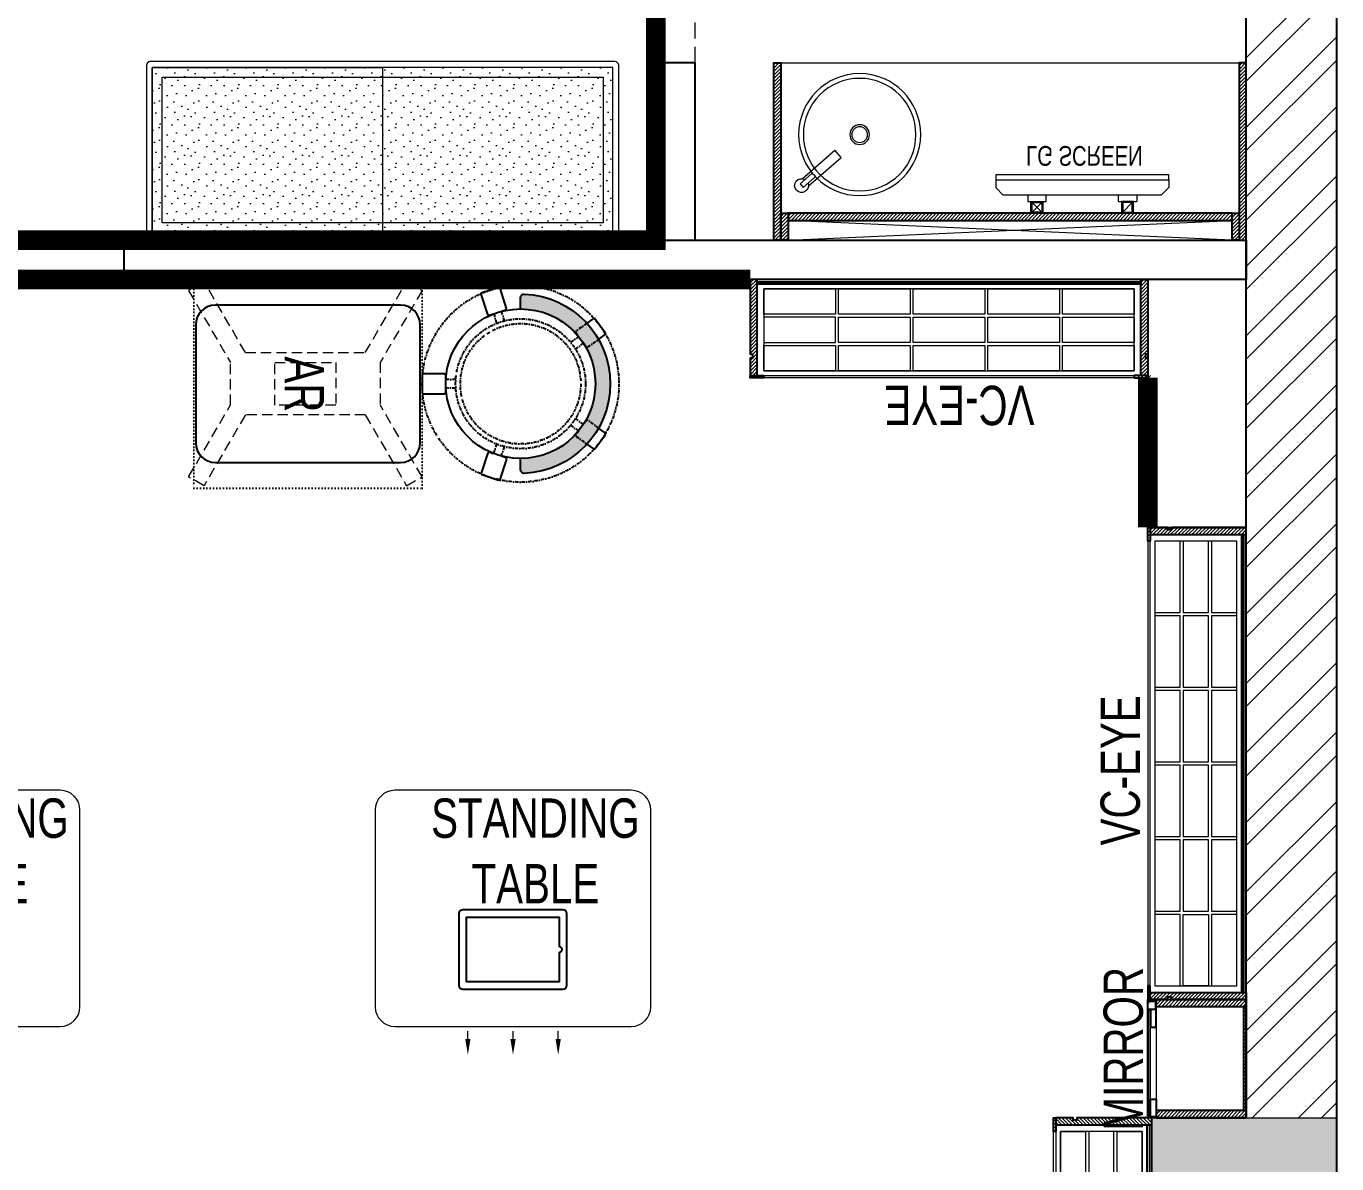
# Model space of a CAD drawing. Header units: feet. Extents: x 9123298 to 9130558, y -5938013 to -5926771.
# Drawn here: x 9127229 to 9130558, y -5932448 to -5929558 of the extents above; entities that cross this region are included whole.
import ezdxf

# ---------------------------------------------------------------- set-up
doc = ezdxf.new("R2010")
doc.units = ezdxf.units.FT
doc.header["$LTSCALE"] = 33
doc.header["$MEASUREMENT"] = 0
for name, pattern in [('a_p6_plan_L18$0$HIDDEN', [0.375, 0.25, -0.125]), ('ACAD_ISO03W100', [30, 12, -18]), ('DASHDOT2', [0.5, 0.25, -0.125, 0, -0.125]), ('DOT', [0.25, 0, -0.25]), ('HIDDEN2', [4.7624999999999975, 3.174999999999998, -1.587499999999999])]:
    doc.linetypes.add(name, pattern=pattern)
for name, color, linetype, lineweight in [('A-COL', 243, 'Continuous', 9), ('column hatch', 5, 'Continuous', 0), ('Floor-Unit', 1, 'Continuous', 13), ('HATCH', 9, 'Continuous', 9), ('LENS-CURTAIN', 5, 'a_p6_plan_L18$0$HIDDEN', 9), ('LENS-DIM', 252, 'Continuous', 5), ('LENS-HATCH', 251, 'Continuous', 5), ('LENS-PARTITION', 21, 'Continuous', 25), ('LENS-TEXT', 31, 'Continuous', 5), ('LENS_TEXT', 31, 'Continuous', 5), ('LK-FF&E FLOOR', 1, 'Continuous', 9), ('LK-FF&E WALL', 1, 'Continuous', 9), ('LK-FLUTTED FINISH', 20, 'Continuous', 30), ('LK-IT', 3, 'Continuous', 18), ('LK-MIRROR', 133, 'Continuous', 13), ('LK-TILES FINISH', 251, 'Continuous', 5), ('LN-ELEVATION-1', 81, 'Continuous', 25), ('LN-ELEVATION-2', 103, 'Continuous', 20), ('LN-ELEVATION-3', 125, 'Continuous', 18), ('LN-ELEVATION-4', 145, 'Continuous', 13), ('LN-ELEVATION-5', 167, 'Continuous', 5), ('LN-HATCH', 251, 'Continuous', 0), ('PLANO-TXT', 252, 'Continuous', 5), ('TV', 92, 'Continuous', 18)]:
    doc.layers.add(name, color=color, linetype=linetype, lineweight=lineweight)
doc.layers.add('A-WALL', color=1, linetype='Continuous')
doc.styles.add('LK TXT', font='GILC____.TTF', dxfattribs={"height": 100})
doc.styles.get("Standard").update_dxf_attribs({"font": 'GILC____.TTF'})
pattern_1 = [(45, (7858558.917008298, 3503823.203216763), (-4.490128060534575, 4.490128060534575), [])]
pattern_2 = [(45, (7858054.083674966, 3504049.203216764), (-4.490128060534575, 4.490128060534575), [])]

# ---------------------------------------------------------------- blocks, each defined once
blk = doc.blocks.new('MIRROR')
at = {"layer": 'LN-HATCH', "ltscale": 0.5}
h = blk.add_hatch(dxfattribs=at)
h.set_pattern_fill('ANSI31', color=256, scale=2)
h.set_pattern_definition([(45, (4060433.741624544, 1708720.786904081), (-4.490128060534575, 4.490128060534575), [])])
h.paths.add_polyline_path([(212.944788963403, 101.3407590774622), (230.944788963403, 101.3407590774622), (230.944788963403, -127.6592409225377), (212.944788963403, -127.6592409225377)])
h.paths.add_polyline_path([(230.944788963403, 95.34075907746227), (494.9447889634027, 95.34075907746227), (494.9447889634027, 101.3407590774622), (230.944788963403, 101.3407590774622)])
h.paths.add_polyline_path([(512.9447889634027, 101.3407590774622), (494.9447889634027, 101.3407590774622), (494.9447889634027, -127.6592409225377), (512.9447889634027, -127.6592409225377)])
at = {"layer": 'Defpoints'}
blk.add_lwpolyline([(512.9447889634027, 101.3407590774622), (212.944788963403, 101.3407590774622), (212.944788963403, -148.6592409225377), (512.9447889634027, -148.6592409225377)], close=True, dxfattribs=at)
at = {"layer": 'LN-ELEVATION-1'}
for points in [[(212.944788963403, 101.3407590774622), (230.944788963403, 101.3407590774622), (230.944788963403, -127.6592409225377), (212.944788963403, -127.6592409225377)], [(230.944788963403, 95.34075907746227), (494.9447889634027, 95.34075907746227), (494.9447889634027, 101.3407590774622), (230.944788963403, 101.3407590774622)], [(512.9447889634027, 101.3407590774622), (494.9447889634027, 101.3407590774622), (494.9447889634027, -127.6592409225377), (512.9447889634027, -127.6592409225377)], [(259.944788963403, -141.6592409225377), (259.944788963403, -127.6592409225377), (214.944788963403, -127.6592409225377), (214.944788963403, -148.6592409225377), (223.944788963403, -148.6592409225377), (223.944788963403, -147.1592409225377), (216.444788963403, -147.1592409225377), (216.444788963403, -141.6592409225377)], [(442.944788963403, -141.6592409225377), (442.944788963403, -127.6592409225377), (487.9447889634028, -127.6592409225377), (487.9447889634028, -148.6592409225377), (478.9447889634026, -148.6592409225377), (478.9447889634026, -147.1592409225377), (486.4447889634027, -147.1592409225377), (486.4447889634027, -141.6592409225377)], [(504.944788963403, -148.6592409225377), (504.944788963403, -147.1592409225377), (509.444788963403, -147.1592409225377), (509.444788963403, -129.1592409225377), (487.9447889634028, -129.1592409225377), (487.9447889634028, -127.6592409225377), (510.9447889634028, -127.6592409225377), (510.9447889634028, -148.6592409225377)]]:
    blk.add_lwpolyline(points, close=True, dxfattribs=at)
at = {"layer": 'LN-ELEVATION-2'}
blk.add_lwpolyline([(259.944788963403, -141.6592409225377), (442.944788963403, -141.6592409225377), (442.944788963403, -127.6592409225377), (259.944788963403, -127.6592409225377)], close=True, dxfattribs=at)
at = {"layer": 'LN-ELEVATION-2', "color": 4, "lineweight": 0}
blk.add_lwpolyline([(216.444788963403, -141.6592409225377), (486.4447889634027, -141.6592409225377), (486.4447889634027, -147.1592409225377), (216.444788963403, -147.1592409225377)], close=True, dxfattribs=at)
at = {"layer": 'LN-ELEVATION-4', "ltscale": 0.5}
blk.add_line((478.9447889634026, -148.6592409225377), (223.944788963403, -148.6592409225377), dxfattribs=at)
blk = doc.blocks.new('VC HD 1010')
at = {"layer": 'LN-HATCH', "ltscale": 0.5}
h = blk.add_hatch(dxfattribs=at)
h.set_pattern_fill('ANSI31', color=256, scale=2)
h.set_pattern_definition([(45, (3761554.586240421, 1795022.935917533), (-4.490128060534575, 4.490128060534575), [])])
h.paths.add_polyline_path([(-505.166666666977, 24), (-505.166666666977, -166), (-499.1666666669771, -166), (-499.1666666669771, -176), (-505.166666666977, -176), (-505.166666666977, -220), (-487.1666666669772, -220), (-487.1666666669772, 24)])
h = blk.add_hatch(dxfattribs=at)
h.set_pattern_fill('ANSI31', color=256, scale=2)
h.set_pattern_definition(pattern_1)
h.paths.add_polyline_path([(504.8333333330228, 24), (504.8333333330228, -166), (498.8333333330228, -166), (498.8333333330228, -176), (504.8333333330228, -176), (504.8333333330228, -220), (486.8333333330228, -220), (486.8333333330228, 24)])
h = blk.add_hatch(dxfattribs=at)
h.set_pattern_fill('ANSI31', color=256, scale=2)
h.set_pattern_definition([(45, (7858741.917008297, 3503823.203216763), (-4.490128060534575, 4.490128060534575), [])])
h.paths.add_polyline_path([(-470.1666666669772, -220), (-470.1666666669772, -226), (-505.166666666977, -226), (-505.166666666977, -220)])
h = blk.add_hatch(dxfattribs=at)
h.set_pattern_fill('ANSI31', color=256, scale=2)
h.set_pattern_definition(pattern_1)
h.paths.add_polyline_path([(476.8333333330228, -220), (476.8333333330228, -226), (511.8333333330228, -226), (511.8333333330228, -220)])
at = {"layer": 'LN-ELEVATION-1', "ltscale": 0.5}
for points in [[(-505.166666666977, 24), (-505.166666666977, -166), (-499.1666666669771, -166), (-499.1666666669771, -176), (-505.166666666977, -176), (-505.166666666977, -220), (-487.1666666669772, -220), (-487.1666666669772, 24)], [(486.8333333330228, 12), (-487.1666666669772, 12), (-487.1666666669772, 18), (486.8333333330228, 18)], [(504.8333333330228, 24), (504.8333333330228, -166), (498.8333333330228, -166), (498.8333333330228, -176), (504.8333333330228, -176), (504.8333333330228, -220), (486.8333333330228, -220), (486.8333333330228, 24)], [(-470.1666666669772, -220), (-470.1666666669772, -226), (-505.166666666977, -226), (-505.166666666977, -220)], [(469.8333333330228, -220), (469.8333333330228, -226), (504.8333333330228, -226), (504.8333333330228, -220)]]:
    blk.add_lwpolyline(points, close=True, dxfattribs=at)
at = {"layer": 'LN-ELEVATION-2', "ltscale": 0.5}
blk.add_lwpolyline([(470.1666666674428, 0), (-470.1666666674428, 0), (-470.1666666674428, -208), (470.1666666674428, -208)], close=True, dxfattribs=at)
at = {"layer": 'LN-ELEVATION-3', "ltscale": 0.5}
for p, q in [((-487.1666666669772, 24), (486.8333333330228, 24)), ((-470.1666666669772, -220), (469.8333333330228, -220)), ((469.8333333330228, -226), (-470.1666666669772, -226))]:
    blk.add_line(p, q, dxfattribs=at)
for points in [[(-470.1666666674428, 0), (-288.5000000004657, 0), (-288.5000000004657, -64), (-470.1666666674428, -64)], [(-280.5000000004657, 0), (-98.83333333348855, 0), (-98.83333333348855, -64), (-280.5000000004657, -64)], [(-90.83333333348855, 0), (90.83333333348855, 0), (90.83333333348855, -64), (-90.83333333348855, -64)], [(98.83333333348855, 0), (280.5000000004657, 0), (280.5000000004657, -64), (98.83333333348855, -64)], [(288.5000000004657, 0), (470.1666666674428, 0), (470.1666666674428, -64), (288.5000000004657, -64)], [(-470.1666666674428, -136), (-288.5000000004657, -136), (-288.5000000004657, -72), (-470.1666666674428, -72)], [(-280.5000000004657, -72), (-98.83333333348855, -72), (-98.83333333348855, -136), (-280.5000000004657, -136)], [(-90.83333333348855, -72), (90.83333333348855, -72), (90.83333333348855, -136), (-90.83333333348855, -136)], [(98.83333333348855, -72), (280.5000000004657, -72), (280.5000000004657, -136), (98.83333333348855, -136)], [(288.5000000004657, -72), (470.1666666674428, -72), (470.1666666674428, -136), (288.5000000004657, -136)], [(-470.1666666674428, -144), (-288.5000000004657, -144), (-288.5000000004657, -208), (-470.1666666674428, -208)], [(-280.5000000004657, -144), (-98.83333333348855, -144), (-98.83333333348855, -208), (-280.5000000004657, -208)], [(-90.83333333348855, -144), (90.83333333348855, -144), (90.83333333348855, -208), (-90.83333333348855, -208)], [(98.83333333348855, -144), (280.5000000004657, -144), (280.5000000004657, -208), (98.83333333348855, -208)], [(288.5000000004657, -144), (470.1666666674428, -144), (470.1666666674428, -208), (288.5000000004657, -208)]]:
    blk.add_lwpolyline(points, close=True, dxfattribs=at)
blk = doc.blocks.new('A$Cf1aa3ac2')
at = {"layer": 'column hatch'}
h = blk.add_hatch(color=8, dxfattribs=at)
h.dxf.hatch_style = 1
h.paths.add_polyline_path([(-4713.220475724898, 2674.951798205264), (-5118.220475724898, 2674.951798205264), (-5118.220475724898, 1674.951798205264), (-4713.220475724898, 1674.951798205264)])
h.paths.add_polyline_path([(2141.779524275102, 2714.951798205264), (1671.779524275101, 2714.951798205264), (1671.779524275101, 1714.951798205264), (2141.779524275102, 1714.951798205264)])
h.paths.add_polyline_path([(2141.779524275102, 8274.951798205262), (1766.779524275102, 8274.951798205262), (1766.779524275102, 7879.951798205263), (1856.779524275102, 7879.951798205263), (1856.779524275102, 7799.951798205263), (2141.779524275102, 7799.951798205263)])
h.paths.add_polyline_path([(-4738.220475724898, 8274.951798205262), (-5118.220475724898, 8274.951798205262), (-5118.220475724898, 7799.951798205263), (-4838.220475724899, 7799.951798205263), (-4838.220475724899, 7879.951798205263), (-4738.220475724898, 7879.951798205263)])
h.paths.add_polyline_path([(-4808.220475724898, -1300.048201794736), (-5118.220475724898, -1300.048201794736), (-5118.220475724898, -2045.048201794736), (-4808.220475724898, -2045.048201794736)])
h.paths.add_polyline_path([(2141.779524275102, -1270.048201794736), (1751.779524275101, -1270.048201794736), (1751.779524275101, -2045.048201794736), (2141.779524275102, -2045.048201794736)])
at = {"layer": 'LN-HATCH'}
h = blk.add_hatch(dxfattribs=at)
h.set_pattern_fill('ANSI32', color=256, scale=333, angle=180)
h.set_pattern_definition([(225, (-6966311.213605901, 5286430.090789736), (88.29995930067012, -88.29995930067015), []), (225, (-6966370.080245335, 5286430.090789736), (88.29995930067012, -88.29995930067015), [])])
h.paths.add_polyline_path([(1751.779524275101, -1765.048201794736), (1221.779524275102, -1765.048201794736), (1221.779524275102, -2045.048201794736), (1751.779524275101, -2045.048201794736)])
h.paths.add_polyline_path([(-4398.220475724898, -1775.048201794736), (-4808.220475724898, -1775.048201794736), (-4808.220475724898, -2045.048201794736), (-4398.220475724898, -2045.048201794736)])
h.paths.add_polyline_path([(-4888.220475724899, 1674.951798205264), (-5118.220475724898, 1674.951798205264), (-5118.220475724898, -1300.048201794736), (-4888.220475724899, -1300.048201794736)])
h.paths.add_polyline_path([(-4893.220475724898, 7799.951798205263), (-5118.220475724898, 7799.951798205263), (-5118.220475724898, 2674.951798205264), (-4893.220475724898, 2674.951798205264)])
h.paths.add_polyline_path([(2141.779524275102, 1714.951798205264), (1911.779524275102, 1714.951798205264), (1911.779524275102, -1270.048201794736), (2141.779524275102, -1270.048201794736)])
h.paths.add_polyline_path([(2141.779524275102, 7799.951798205263), (1911.779524275102, 7799.951798205263), (1911.779524275102, 2714.951798205264), (2141.779524275102, 2714.951798205264)])
h.paths.add_polyline_path([(1766.779524275102, 8274.951798205262), (-1746.220475724898, 8274.951798205262), (-1746.220475724898, 8044.951798205264), (1766.779524275102, 8044.951798205264)])
h.paths.add_polyline_path([(-2763.220475724899, 8274.951798205262), (-4738.220475724898, 8274.951798205262), (-4738.220475724898, 8044.951798205264), (-2763.220475724899, 8044.951798205264)])
at = {"layer": 'A-COL'}
for p, q in [((1671.779524275101, 1714.951798205264), (1671.779524275101, 2714.951798205264)), ((1671.779524275101, 2714.951798205264), (2141.779524275102, 2714.951798205264))]:
    blk.add_line(p, q, dxfattribs=at)
at = {"layer": 'A-WALL'}
for p, q in [((2141.779524275102, -2045.048201794736), (2141.779524275102, 8274.951798205262)), ((1911.779524275102, 2714.951798205264), (1911.779524275102, 7799.951798205263))]:
    blk.add_line(p, q, dxfattribs=at)
blk = doc.blocks.new('VC HD 1200')
at = {"layer": 'LN-HATCH', "ltscale": 0.5}
h = blk.add_hatch(dxfattribs=at)
h.set_pattern_fill('ANSI31', color=256, scale=2)
h.set_pattern_definition([(45, (3760859.752907088, 1795248.935917533), (-4.490128060534575, 4.490128060534575), [])])
h.paths.add_polyline_path([(-1200, 250), (-1200, 60), (-1194, 60), (-1194, 50), (-1200, 50), (-1200, 6), (-1182, 6), (-1182, 250)])
h = blk.add_hatch(dxfattribs=at)
h.set_pattern_fill('ANSI31', color=256, scale=2)
h.set_pattern_definition(pattern_2)
h.paths.add_polyline_path([(0, 250), (0, 60), (-6, 60), (-6, 50), (0, 50), (0, 6), (-18, 6), (-18, 250)])
h = blk.add_hatch(dxfattribs=at)
h.set_pattern_fill('ANSI31', color=256, scale=2)
h.set_pattern_definition([(45, (7858047.083674965, 3504049.203216764), (-4.490128060534575, 4.490128060534575), [])])
h.paths.add_polyline_path([(-1165, 6), (-1165, 0), (-1200, 0), (-1200, 6)])
h = blk.add_hatch(dxfattribs=at)
h.set_pattern_fill('ANSI31', color=256, scale=2)
h.set_pattern_definition(pattern_2)
h.paths.add_polyline_path([(-28, 6), (-28, 0), (0, 0), (0, 6)])
at = {"layer": 'LN-ELEVATION-1', "ltscale": 0.5}
for points in [[(-1200, 250), (-1200, 60), (-1194, 60), (-1194, 50), (-1200, 50), (-1200, 6), (-1182, 6), (-1182, 250)], [(-18, 238), (-1182, 238), (-1182, 244), (-18, 244)], [(0, 250), (0, 60), (-6, 60), (-6, 50), (0, 50), (0, 6), (-18, 6), (-18, 250)], [(-1165, 6), (-1165, 0), (-1200, 0), (-1200, 6)], [(-35, 6), (-35, 0), (0, 0), (0, 6)]]:
    blk.add_lwpolyline(points, close=True, dxfattribs=at)
at = {"layer": 'LN-ELEVATION-3', "ltscale": 0.5}
for p, q in [((-1182, 250), (-18, 250)), ((-1165, 6), (-35, 6)), ((-35, 0), (-1165, 0))]:
    blk.add_line(p, q, dxfattribs=at)
for points in [[(-1165.000000000465, 226), (-35, 226), (-35, 18), (-1165.000000000465, 18)], [(-1165.000000000465, 226), (-983.3333333334886, 226), (-983.3333333334886, 162), (-1165.000000000465, 162)], [(-975.3333333334886, 226), (-793.6666666665112, 226), (-793.6666666665112, 162), (-975.3333333334886, 162)], [(-785.6666666665112, 226), (-603.9999999995342, 226), (-603.9999999995342, 162), (-785.6666666665112, 162)], [(-595.9999999995342, 226), (-414.3333333325572, 226), (-414.3333333325572, 162), (-595.9999999995342, 162)], [(-406.3333333325572, 226), (-224.6666666655801, 226), (-224.6666666655801, 162), (-406.3333333325572, 162)], [(-216.6666666655801, 226), (-34.99999999860302, 226), (-34.99999999860302, 162), (-216.6666666655801, 162)], [(-1165.000000000465, 90), (-983.3333333334886, 90), (-983.3333333334886, 154), (-1165.000000000465, 154)], [(-975.3333333334886, 154), (-793.6666666665112, 154), (-793.6666666665112, 90), (-975.3333333334886, 90)], [(-785.6666666665112, 154), (-603.9999999995342, 154), (-603.9999999995342, 90), (-785.6666666665112, 90)], [(-595.9999999995342, 154), (-414.3333333325572, 154), (-414.3333333325572, 90), (-595.9999999995342, 90)], [(-406.3333333325572, 154), (-224.6666666655801, 154), (-224.6666666655801, 90), (-406.3333333325572, 90)], [(-216.6666666655801, 154), (-34.99999999860302, 154), (-34.99999999860302, 90), (-216.6666666655801, 90)], [(-1165.000000000465, 82), (-983.3333333334886, 82), (-983.3333333334886, 18), (-1165.000000000465, 18)], [(-975.3333333334886, 82), (-793.6666666665112, 82), (-793.6666666665112, 18), (-975.3333333334886, 18)], [(-785.6666666665112, 82), (-603.9999999995342, 82), (-603.9999999995342, 18), (-785.6666666665112, 18)], [(-595.9999999995342, 82), (-414.3333333325572, 82), (-414.3333333325572, 18), (-595.9999999995342, 18)], [(-406.3333333325572, 82), (-224.6666666655801, 82), (-224.6666666655801, 18), (-406.3333333325572, 18)], [(-216.6666666655801, 82), (-34.99999999860302, 82), (-34.99999999860302, 18), (-216.6666666655801, 18)]]:
    blk.add_lwpolyline(points, close=True, dxfattribs=at)
blk = doc.blocks.new('2 seater bench')
at = {"layer": 'LENS-HATCH', "lineweight": 0}
h = blk.add_hatch(dxfattribs=at)
h.set_pattern_fill('STIP1', color=177, scale=100, angle=269.9999999999999, pattern_type=2)
h.set_pattern_definition([(270, (6617251.078707985, -170421.6063060569), (100, -1.516e-13), [0, -100]), (270, (6617235.078707984, -170433.6063060569), (100, -1.516e-13), [0, -100]), (270, (6617211.078707985, -170428.6063060569), (100, -1.516e-13), [0, -100]), (270, (6617188.078707985, -170463.6063060569), (100, -1.516e-13), [0, -100]), (270, (6617224.078707985, -170460.6063060569), (100, -1.516e-13), [0, -100]), (270, (6617248.078707985, -170487.6063060569), (100, -1.516e-13), [0, -100]), (270, (6617255.078707985, -170452.6063060569), (100, -1.516e-13), [0, -100]), (270, (6617214.078707985, -170494.6063060569), (100, -1.516e-13), [0, -100]), (270, (6617182.078707985, -170489.6063060569), (100, -1.516e-13), [0, -100]), (270, (6617167.078707985, -170415.6063060568), (100, -1.516e-13), [0, -100]), (270, (6617187.078707985, -170433.6063060569), (100, -1.516e-13), [0, -100]), (270, (6617168.078707984, -170447.6063060569), (100, -1.516e-13), [0, -100]), (270, (6617232.078707985, -170508.6063060569), (100, -1.516e-13), [0, -100]), (270, (6617207.078707984, -170476.6063060568), (100, -1.516e-13), [0, -100]), (270, (6617240.078707984, -170468.6063060569), (100, -1.516e-13), [0, -100]), (270, (6617231.078707984, -170485.6063060569), (100, -1.516e-13), [0, -100]), (270, (6617204.078707985, -170449.6063060568), (100, -1.516e-13), [0, -100]), (270, (6617258.078707984, -170477.6063060569), (100, -1.516e-13), [0, -100]), (270, (6617199.078707984, -170508.6063060569), (100, -1.516e-13), [0, -100]), (270, (6617169.078707985, -170505.6063060569), (100, -1.516e-13), [0, -100])])
h.paths.add_polyline_path([(585, 210), (0, 210), (0, -210), (585, -210)])
h.paths.add_polyline_path([(0, 245), (0, -210)])
h.paths.add_polyline_path([(-585, 210), (0, 210), (0, -210), (-585, -210)])
at = {"layer": 'LN-ELEVATION-2', "ltscale": 0.5}
for points in [[(-585, 210), (0, 210), (0, -210), (-585, -210)], [(585.0000000009313, 210), (0, 210), (0, -210), (585.0000000009313, -210)]]:
    blk.add_lwpolyline(points, close=True, dxfattribs=at)
at = {"layer": 'LN-ELEVATION-5', "ltscale": 0.5}
blk.add_lwpolyline([(590, 225), (-590, 225, 0.4142135623730951), (-600, 215), (-600, -215, 0.4142135623730951), (-590, -225), (590, -225, 0.4142135623730951), (600, -215), (600, 215, 0.4142135623730951)], format="xyb", close=True, dxfattribs=at)
blk.add_lwpolyline([(585, 210), (-585, 210), (-585, -210), (585, -210)], close=True, dxfattribs=at)
at = {"layer": 'LN-ELEVATION-5', "linetype": 'HIDDEN2', "ltscale": 11}
blk.add_lwpolyline([(-560, 185), (560.0000000009313, 185), (560.0000000009313, -185), (-560, -185)], close=True, dxfattribs=at)
blk = doc.blocks.new('AR')
at = {"layer": 'LN-ELEVATION-2', "linetype": 'DOT', "lineweight": 25}
blk.add_lwpolyline([(0, 13.41378593863919), (530, 13.41378593863919), (530, 593.4137859386392), (0, 593.4137859386392)], close=True, dxfattribs=at)
at = {"layer": 'LN-ELEVATION-2', "lineweight": 25}
blk.add_lwpolyline([(465, 68.22063546301797), (465, 538.2206354630179, 0.4142135623730951), (415, 588.2206354630177), (115, 588.2206354630177, 0.4142135623730951), (65, 538.2206354630179), (65, 68.22063546301797, 0.4142135623730951), (115, 18.22063546301797), (415, 18.22063546301797, 0.4142135623730951)], format="xyb", close=True, dxfattribs=at)
at = {"layer": 'LN-ELEVATION-4', "linetype": 'HIDDEN2', "ltscale": 0.25}
for points in [[(185.8456009030342, 448.8780772723258), (5.888936847448348, 554.0078910568263), (28.48512306064368, 593.350836840691), (211.0874861851335, 486.6754184374586)], [(344.154399111867, 448.8780772762837), (524.1110631600021, 554.0078910947777), (501.5148769393563, 593.3508368753828), (318.9125138223171, 486.6754184374586)], [(211.0874861851335, 486.6754184376913), (318.9125138223171, 486.6754184376913)], [(185.8456009030342, 144.472759603057), (185.8456009030342, 448.8780772723258)], [(344.154399111867, 448.8780772762837), (344.154399111867, 144.4727595990989)], [(185.8456009030342, 144.472759603057), (5.888936847448348, 39.34294581855647), (28.48512306064368, 3.46917659e-08), (211.0874861851335, 106.6754184379242)], [(344.154399111867, 144.4727595990989), (524.1110631600021, 39.34294578060508), (501.5148769393563, 0), (318.9125138223171, 106.6754184379242)], [(318.9125138223171, 106.6754184376914), (211.0874861851335, 106.6754184376914)]]:
    blk.add_lwpolyline(points, dxfattribs=at)
blk.add_lwpolyline([(210.8456009030342, 373.9866790841333), (319.154399111867, 373.9866790841333), (319.154399111867, 219.3641577917151), (210.8456009030342, 219.3641577917151)], close=True, dxfattribs=at)
blk = doc.blocks.new('DR STOOL')
at = {"layer": 'HATCH'}
h = blk.add_hatch(dxfattribs=at)
h.set_pattern_fill('ANSI36', color=250, angle=-90.00000000000001)
h.set_pattern_definition([(315, (-227.8099174643867, 917.3997257252777), (6.173926083235043, -1.683798022700468), [7.9375, -1.587499999999999, 0, -1.587499999999999])])
edge = h.paths.add_edge_path()
edge.add_line((-190.0000000041909, 4.511094e-10), (-218.6899174675346, 4.511094e-10))
edge.add_arc((-218.6899174670689, 9.120000000388245), 9.119999999940092, 177.6119845363388, 269.9999999996136, ccw=False)
edge.add_arc((-1.8626451e-09, 3.565219e-10), 228.000000002257, 2.3880154632688004, 177.6119845367313, ccw=False)
edge.add_arc((218.6899174633436, 9.120000000497384), 9.120000000051716, -90.00000000034493, 2.3880154629299, ccw=False)
edge.add_line((218.6899174633436, 4.511094e-10), (190, 4.511094e-10))
edge.add_arc((-1.8626451e-09, 4.511094e-10), 190.000000001979, -1.27e-14, 180)
at = {"layer": 'LN-ELEVATION-1', "color": 1, "ltscale": 100}
for p, q in [((-128.6221585394814, 215.4841044476634), (-165.2704676063731, 189.0243927398114)), ((-124.7228340068832, 214.8545704018979), (-128.6221585394814, 215.4841044476634)), ((-112.6981821293011, 198.1996966340157), (-124.7228340068832, 214.8545704018979)), ((124.7553772013634, 214.9803744515593), (112.5488144652918, 198.2845540212292)), ((128.7014972954057, 215.5933048763618), (124.7553772013634, 214.9803744515593)), ((128.7014972954057, 215.5933048763618), (124.7553772013634, 214.9803744515593)), ((165.1911288509145, 188.915192311113), (128.7014972954057, 215.5933048763618)), ((165.1911288509145, 188.915192311113), (128.7014972954057, 215.5933048763618)), ((-165.2704676063731, 189.0243927398114), (-165.9069543029182, 185.0820035930228)), ((-165.9069543029182, 185.0820035930228), (-153.8003208162263, 168.3135803133482)), ((153.6734594982117, 168.4294150282658), (165.7973639420234, 185.0121775862135)), ((165.7973639420234, 185.0121775862135), (165.1911288509145, 188.915192311113)), ((165.7973639420234, 185.0121775862135), (165.1911288509145, 188.915192311113)), ((-242.9550312487409, -52.24013893969095), (-244.7482102331705, -55.75945052818861)), ((-244.7482102331705, -55.75945052818861), (-230.7800458371639, -98.74904560100549)), ((-191.2928382232785, -35.45407700946089), (-242.9550312487409, -52.24013893969095)), ((-187.9259491492994, -37.1695928365807), (-191.2928382232785, -35.45407700946089)), ((-184.1424400564283, -48.81403796559607), (-187.9259491492994, -37.1695928365807)), ((188.0651108901948, -36.96233201187715), (184.0504167033359, -49.19388854173303)), ((191.3981811110861, -35.27656588272658), (188.0651108901948, -36.96233201187715)), ((243.0100176925771, -52.21682526778022), (191.3981811110861, -35.27656588272658)), ((230.715890809428, -98.7280946081737), (244.8123673382215, -55.78040257930116)), ((244.8123673382215, -55.78040257930116), (243.0100176925771, -52.21682526778022)), ((-230.7800458371639, -98.74904560100549), (-227.2218665438704, -100.5620286722478)), ((-227.2218665438704, -100.5620286722478), (-175.5596735184081, -83.7759667420105)), ((-173.8639617776498, -80.4479453730819), (-177.8421125086024, -68.2044548037811)), ((-175.5596735184081, -83.7759667420105), (-173.8639617776498, -80.4479453730819)), ((177.6922140880488, -68.56540505095472), (173.8739495249465, -80.1985000452405)), ((173.8739495249465, -80.1985000452405), (175.5794035866856, -83.5704969359358)), ((175.5794035866856, -83.5704969359358), (227.1912401677109, -100.5107563209894)), ((227.1912401677109, -100.5107563209894), (230.715890809428, -98.7280946081737)), ((-22.72193054761737, -190.2142363802995), (-25.39390889601782, -192.886214728569)), ((-25.39390889601782, -192.886214728569), (-25.39390889601782, -247.2070584567482)), ((-10.47823652112856, -190.2142363802995), (-22.72193054761737, -190.2142363802995)), ((22.78362171910703, -190.2142363802995), (9.910054048988968, -190.2142363802995)), ((25.42475448176265, -192.8553691428751), (22.78362171910703, -190.2142363802995)), ((25.42475448176265, -247.1762128710543), (25.42475448176265, -192.8553691428751)), ((-25.39390889601782, -247.2070584567482), (-22.60096735274419, -250)), ((-22.60096735274419, -250), (22.60096735274419, -250)), ((22.60096735274419, -250), (25.42475448176265, -247.1762128710543))]:
    blk.add_line(p, q, dxfattribs=at)
at = {"layer": 'LN-ELEVATION-1', "linetype": 'DASHDOT2'}
for p, q in [((-153.8003208162263, 168.3135803133482), (-134.1093360339291, 141.0403694751003)), ((-92.92521573789418, 170.8129362839827), (-112.6981821293011, 198.1996966340157)), ((-103.4542870586738, 159.9154408004979), (-93.52748446213081, 167.0824927485227)), ((-93.52748446213081, 167.0824927485227), (-92.92521573789418, 170.8129362839827)), ((112.5488144652918, 198.2845540212292), (92.69529851106927, 171.1294289919315)), ((92.69529851106927, 171.1294289919315), (93.26858203159645, 167.4385604566923)), ((93.26858203159645, 167.4385604566923), (103.6608748426661, 159.8406005539291)), ((133.7372852512635, 141.1612321265929), (153.6734594982117, 168.4294150282658)), ((-134.1093360339291, 141.0403694751003), (-130.4219571123831, 140.4450534014686)), ((-130.4219571123831, 140.4450534014686), (-119.9844727469608, 147.9808124662595)), ((-119.9844727469608, 147.9808124662595), (-105.3687285655178, 126.9741353208374)), ((-88.15393704269081, 139.4771787207864), (-103.4542870586738, 159.9154408004979)), ((103.6608748426661, 159.8406005539291), (88.19885099539533, 139.4487815762331)), ((105.4096150295809, 126.94019481352), (120.1194891873747, 147.8074627162714)), ((120.1194891873747, 147.8074627162714), (130.0033113472163, 140.5812532722048)), ((130.0033113472163, 140.5812532722048), (133.7372852512635, 141.1612321265929)), ((-159.954806596972, -40.49024384317454), (-184.1424400564283, -48.81403796559607)), ((-177.8421125086024, -68.2044548037811), (-153.4148110738024, -60.73628028803068)), ((153.3006618716754, -61.02382378749462), (177.6922140880488, -68.56540505095472)), ((184.0504167033359, -49.19388854173303), (159.8786162491887, -40.79004861696012)), ((-10.92024635523557, -164.6382343793375), (-10.47823652112856, -190.2142363802995)), ((9.910054048988968, -190.2142363802995), (10.35584833659231, -164.674698740353))]:
    blk.add_line(p, q, dxfattribs=at)
at = {"layer": 'LN-ELEVATION-1', "color": 1, "ltscale": 100}
blk.add_lwpolyline([(-190.0000000023283, 0), (-218.6899174656719, 0, -0.4264743413925903), (-227.8019973598421, 9.5, -0.959166304662544), (227.8019973593764, 9.5, -0.4264743413925903), (218.6899174647406, 0), (190.0000000013969, 0)], format="xyb", dxfattribs=at)
at = {"layer": 'LN-ELEVATION-1', "linetype": 'DASHDOT2'}
for radius in [250, 165, 153]:
    blk.add_circle((0, 0), radius, dxfattribs=at)
at = {"layer": 'LN-ELEVATION-1', "color": 1, "ltscale": 100}
blk.add_circle((0, 0), 190, dxfattribs=at)
blk = doc.blocks.new('Standing Table 700X600')
at = {"layer": 'LN-ELEVATION-1', "linetype": 'ByBlock', "lineweight": -2}
for p, q in [((-114.7243699021637, -32.29984612949194), (-114.7243699021637, -12)), ((0, -32.29984612949194), (0, -12)), ((114.7243699021637, -32.29984612949194), (114.7243699021637, -12))]:
    blk.add_line(p, q, dxfattribs=at)
at = {"layer": 'LN-ELEVATION-1'}
for points in [[(-127.25, 94.49999999997087), (126.75, 94.49999999997087, 0.4142135623713902), (136.75, 104.4999999999709), (136.75, 286.4999999999709, 0.4142135623713902), (126.75, 296.4999999999709), (-127.25, 296.4999999999709, 0.4142135623713902), (-137.25, 286.4999999999709), (-137.25, 104.4999999999709, 0.4142135623713902)], [(117.25, 185.9606079858495), (117.25, 113.5), (-117.75, 113.5), (-117.75, 277.5), (117.25, 277.5), (117.25, 205.0393920141796, 0.3275382217372251), (118.6499999994412, 203.1315136115008, -0.733799385757267), (118.6500000001397, 187.868486388732, 0.3275382217372252)]]:
    blk.add_lwpolyline(points, format="xyb", close=True, dxfattribs=at)
at = {"layer": 'LN-ELEVATION-1', "linetype": 'ByBlock', "lineweight": -2}
for points in [[(-108.0577032342553, -32.29984612949194), (-121.3910365682095, -32.29984612949194), (-114.7243699021637, -72.29984612949193)], [(6.666666666977107, -32.29984612949194), (-6.666666666045784, -32.29984612949194), (0, -72.29984612949193)], [(121.3910365691408, -32.29984612949194), (108.0577032361179, -32.29984612949194), (114.7243699021637, -72.29984612949193)]]:
    blk.add_solid(points, dxfattribs=at)
at = {"layer": 'LN-ELEVATION-2'}
blk.add_lwpolyline([(-300, 0), (300, 0, 0.4142135623725836), (350, 50), (350, 550, 0.4142135623725836), (300, 600), (-300, 600, 0.4142135623725837), (-350, 550), (-350, 50, 0.4142135623725836)], format="xyb", close=True, dxfattribs=at)
at = {"layer": 'LENS-TEXT', "color": 7, "linetype": 'Continuous', "ltscale": 3, "insert": (56.76527249882929, 445.9141869283921), "char_height": 100, "width": 783.9636358173434, "attachment_point": 5, "style": 'LK TXT'}
blk.add_mtext('STANDING TABLE', dxfattribs=at)
blk = doc.blocks.new('rtf')
at = {"color": 0, "linetype": 'ByBlock', "lineweight": -2}
for p, q in [((16412.5253540573, -172798.8148984113), (16452.40026456733, -172798.8148984113)), ((16412.5253540573, -172810.8148984113), (16412.5253540573, -172798.8148984113)), ((16412.5253540573, -172810.8148984113), (16452.40026456733, -172810.8148984113)), ((16425.26329468148, -172793.1007600746), (16535.26329468148, -172793.1007600746)), ((16535.26329468148, -172793.1007600746), (16535.26329468148, -172817.1007600746)), ((16425.26329468148, -172817.1007600746), (16535.26329468148, -172817.1007600746))]:
    blk.add_line(p, q, dxfattribs=at)
for centre, radius, start, end in [((16412.5253540573, -172805.1007600746), 17.5, 21.05058810897431, 340.9421780194656), ((16444.53660690578, -172804.8148984114), 9.891264419597851, 322.656233941354, 37.34376605891414)]:
    blk.add_arc(centre, radius, start, end, dxfattribs=at)
blk = doc.blocks.new('dsg')
at = {"color": 0, "linetype": 'ByBlock', "lineweight": -2}
for radius in [155, 143, 25, 20]:
    blk.add_circle((11491.5035008227, -171102.5847399924), radius, dxfattribs=at)
blk.add_blockref('rtf', (-5117.472106590168, 1702.9323767405), dxfattribs=at)
blk = doc.blocks.new('CLINIC - CABINET SINK')
at = {"layer": 'LN-HATCH', "ltscale": 0.5}
h = blk.add_hatch(dxfattribs=at)
h.set_pattern_fill('ANSI31', color=256, scale=2)
h.set_pattern_definition([(45, (4052861.500382861, 1708016.355767586), (-4.490128060534575, 4.490128060534575), [])])
h.paths.add_polyline_path([(-563.359543572413, 156.9999999999999), (564.640456427587, 156.9999999999999), (564.640456427587, 174.9999999999999), (-563.359543572413, 174.9999999999999)])
h.paths.add_polyline_path([(582.6404564275867, 225), (600.6404564275867, 225), (600.6404564275867, -225), (582.6404564275867, -225)])
h.paths.add_polyline_path([(564.640456427587, 225), (582.6404564275867, 225), (582.6404564275867, 156.9999999999999), (564.640456427587, 156.9999999999999)])
h.paths.add_polyline_path([(-581.359543572413, 225), (-599.359543572413, 225), (-599.359543572413, -225), (-581.359543572413, -225)])
h.paths.add_polyline_path([(-581.359543572413, 225), (-563.359543572413, 225), (-563.359543572413, 156.9999999999999), (-581.359543572413, 156.9999999999999)])
at = {"layer": 'LN-ELEVATION-1', "ltscale": 0.5}
for points in [[(-581.359543572413, 225), (-599.359543572413, 225), (-599.359543572413, -225), (-581.359543572413, -225)], [(-581.359543572413, 225), (-563.359543572413, 225), (-563.359543572413, 156.9999999999999), (-581.359543572413, 156.9999999999999)], [(564.640456427587, 225), (582.6404564275867, 225), (582.6404564275867, 156.9999999999999), (564.640456427587, 156.9999999999999)], [(582.6404564275867, 225), (600.6404564275867, 225), (600.6404564275867, -225), (582.6404564275867, -225)], [(-563.359543572413, 156.9999999999999), (564.640456427587, 156.9999999999999), (564.640456427587, 174.9999999999999), (-563.359543572413, 174.9999999999999)]]:
    blk.add_lwpolyline(points, close=True, dxfattribs=at)
at = {"layer": 'LN-ELEVATION-2', "ltscale": 0.5}
blk.add_line((582.6404564275867, -225), (-581.359543572413, -225), dxfattribs=at)
at = {"layer": 'LN-HATCH', "ltscale": 0.5}
for p, q in [((564.640456427587, 225), (-563.359543572413, 174.9999999999999)), ((-563.359543572413, 225), (564.640456427587, 174.9999999999999))]:
    blk.add_line(p, q, dxfattribs=at)
at = {"layer": 'LN-ELEVATION-3', "xscale": -1, "rotation": 41.1558274151866}
blk.add_blockref('dsg', (-103569.3304926871, 136346.6509754679), dxfattribs=at)
blk = doc.blocks.new('CLINIC SCREEN')
at = {"layer": 'TV'}
for p, q in [((-103.1090284836336, 42.85441964946222), (-127.4114311772946, 18.55201695591665)), ((-127.4114311772946, 42.85441964946222), (-103.1090284836336, 18.55201695591665)), ((102.7052824410566, 42.85441964946222), (127.007685134602, 18.55201695591665))]:
    blk.add_line(p, q, dxfattribs=at)
at = {"layer": 'TV', "ltscale": 12}
for p, q in [((-220.0000000000082, -19.41163062257681), (-200.5883693773149, 0)), ((200.5883693773149, 0), (-200.5883693773149, 0)), ((-138.5315413423604, 0), (-138.5315413423604, 15.514207008644)), ((-138.5315413423604, 15.514207008644), (-91.98892031613741, 15.514207008644)), ((-91.98892031613741, 15.514207008644), (-91.98892031613741, 0)), ((91.98892031610741, 15.514207008644), (91.98892031610741, 0)), ((91.98892031610741, 15.514207008644), (138.5315413423595, 15.514207008644)), ((138.5315413423595, 0), (138.5315413423595, 15.514207008644)), ((219.9999999999918, -19.41163062257681), (200.5883693773149, 0)), ((-220.0000000000082, -38.82326124538668), (-220.0000000000082, -19.41163062257681)), ((219.9999999999918, -38.82326124538668), (219.9999999999918, -19.41163062257681))]:
    blk.add_line(p, q, dxfattribs=at)
at = {"layer": 'TV'}
for points in [[(-130.4492315140169, 15.51421661919448), (-100.0712281470269, 15.51421661919448), (-100.0712281470269, 45.89221998606814), (-130.4492315140169, 45.89221998606814)], [(-127.4114311772946, 18.55201695591665), (-103.1090284836336, 18.55201695591665), (-103.1090284836336, 42.85441964946222), (-127.4114311772946, 42.85441964946222)], [(130.0454854713243, 15.51421661919448), (99.66748210433435, 15.51421661919448), (99.66748210433435, 45.89221998606814), (130.0454854713243, 45.89221998606814)], [(127.007685134602, 18.55201695591665), (102.7052824410566, 18.55201695591665), (102.7052824410566, 42.85441964946222), (127.007685134602, 42.85441964946222)]]:
    blk.add_lwpolyline(points, close=True, dxfattribs=at)
at = {"layer": 'TV', "ltscale": 12}
blk.add_lwpolyline([(-220.0000000000082, -51.71278328332107), (-220.0000000000082, -38.82326124538668), (219.9999999999918, -38.82326124538668), (219.9999999999918, -51.71278328332107)], close=True, dxfattribs=at)
at = {"layer": 'Floor-Unit', "color": 0, "ltscale": 2, "insert": (5.199680584678389, -100.4085774972336), "char_height": 50, "attachment_point": 5}
blk.add_mtext_dynamic_manual_height_columns('LG SCREEN', width=466.4796511627907, gutter_width=12.5, heights=[0], dxfattribs=at)

msp = doc.modelspace()

# ---------------------------------------------------------------- linework, layer by layer
at = {"layer": 'LENS-CURTAIN', "ltscale": 5}
for points in [[(9128828.329516927, -5929651.258532064), (9128928.329516925, -5929651.258532064), (9128928.329516925, -5928901.258532063), (9128828.329516927, -5928901.258532063)], [(9127477.91832107, -5930101.258532064), (9126578.329516927, -5930101.258532064), (9126578.329516927, -5930201.258532064), (9127477.91832107, -5930201.258532064)]]:
    msp.add_lwpolyline(points, close=True, dxfattribs=at)
at = {"layer": 'LENS-PARTITION'}
for points in [[(9128928.329516925, -5929651.258532064), (9128828.329516927, -5929651.258532064), (9128828.329516927, -5930101.258532064), (9128928.329516925, -5930101.258532064)], [(9127477.91832107, -5930101.258532064), (9130328.329516927, -5930101.258532064), (9130328.329516927, -5930201.258532064), (9127477.91832107, -5930201.258532064)], [(9130078.329516925, -5930831.258532064), (9130328.329516927, -5930831.258532064), (9130328.329516927, -5930201.258532064), (9130078.329516925, -5930201.258532064)]]:
    msp.add_lwpolyline(points, close=True, dxfattribs=at)
at = {"layer": 'LK-FLUTTED FINISH', "linetype": 'ACAD_ISO03W100', "ltscale": 0.05, "const_width": 50}
msp.add_lwpolyline([(9129068.329516927, -5930201.258532064), (9125703.329516925, -5930201.258532064)], dxfattribs=at)
at = {"layer": 'LK-MIRROR', "linetype": 'ACAD_ISO03W100', "ltscale": 0.05, "const_width": 50}
msp.add_lwpolyline([(9130078.329516925, -5930451.258532063), (9130078.329516925, -5930831.258532064)], dxfattribs=at)
at = {"layer": 'LK-TILES FINISH', "color": 212, "linetype": 'ACAD_ISO03W100', "ltscale": 0.05, "const_width": 50}
msp.add_lwpolyline([(9126578.329516927, -5928901.258532063), (9128828.329516927, -5928901.258532063), (9128828.329516927, -5930101.258532064), (9126578.329516927, -5930101.258532064), (9126578.32951705, -5929651.258532074)], dxfattribs=at)

# ---------------------------------------------------------------- block references
at = {"layer": 'LENS-DIM', "color": 2}
msp.add_blockref('A$Cf1aa3ac2', (9128416.54999265, -5935046.210330269), dxfattribs=at)
at = {"layer": 'LK-FF&E FLOOR'}
for name, p in [('2 seater bench', (9128134.499999998, -5929872.517064128)), ('Standing Table 700X600', (9127015.829516927, -5932099.320383176)), ('Standing Table 700X600', (9128465.829516925, -5932099.320383176))]:
    msp.add_blockref(name, p, dxfattribs=at)
at = {"layer": 'LK-FF&E FLOOR', "rotation": 270}
for name, p in [('AR', (9127641.586214062, -5930201.258532064)), ('DR STOOL', (9128485.000000004, -5930466.258532065))]:
    msp.add_blockref(name, p, dxfattribs=at)
at = {"layer": 'LK-FF&E WALL'}
for name, p, rotation in [('CLINIC - CABINET SINK', (9129728.969973352, -5929876.258532064), 180), ('VC HD 1010', (9130064.329516925, -5932836.425198732), 270)]:
    msp.add_blockref(name, p, dxfattribs=dict(at, rotation=rotation))
msp.add_blockref('VC HD 1010', (9129573.496183595, -5930225.258532064), dxfattribs=at)
at = {"layer": 'LK-FF&E WALL', "xscale": -1, "rotation": 270}
for name, p in [('VC HD 1200', (9130078.329516925, -5930831.258532064)), ('MIRROR', (9130226.988757849, -5932544.203321027))]:
    msp.add_blockref(name, p, dxfattribs=at)
at = {"layer": 'LK-IT', "xscale": -1, "rotation": 180}
msp.add_blockref('CLINIC SCREEN', (9129911.829516925, -5929987.366312088), dxfattribs=at)

# ---------------------------------------------------------------- texts
at = {"layer": 'LENS-TEXT', "color": 0, "linetype": 'Continuous', "ltscale": 3, "insert": (9127935.515555942, -5930467.91556897), "char_height": 100, "attachment_point": 5, "rotation": 270, "style": 'LK TXT'}
msp.add_mtext_dynamic_manual_height_columns('AR', width=237.4408088319178, gutter_width=12.5, heights=[0], dxfattribs=at)
at = {"layer": 'LENS_TEXT', "linetype": 'Continuous', "ltscale": 3, "insert": (9130016.457749017, -5932156.110551296, -23744.04052932372), "char_height": 100, "width": 324.4738372093023, "attachment_point": 5, "rotation": 90.00000000000003, "style": 'LK TXT'}
msp.add_mtext('{\\C7;MIRROR}', dxfattribs=at)
at = {"layer": 'PLANO-TXT', "linetype": 'Continuous', "ltscale": 3, "char_height": 100, "width": 149.546511627907, "attachment_point": 5, "style": 'LK TXT'}
for insert, rotation in [((9129599.75690657, -5930520.655430971, -23744.04052932372), 180.00000000000006), ((9130008.932618018, -5931448.685921707, -23744.04052932372), 90.00000000000007)]:
    msp.add_mtext('VC-EYE', dxfattribs=dict(at, insert=insert, rotation=rotation))

doc.saveas('drawing.dxf')
